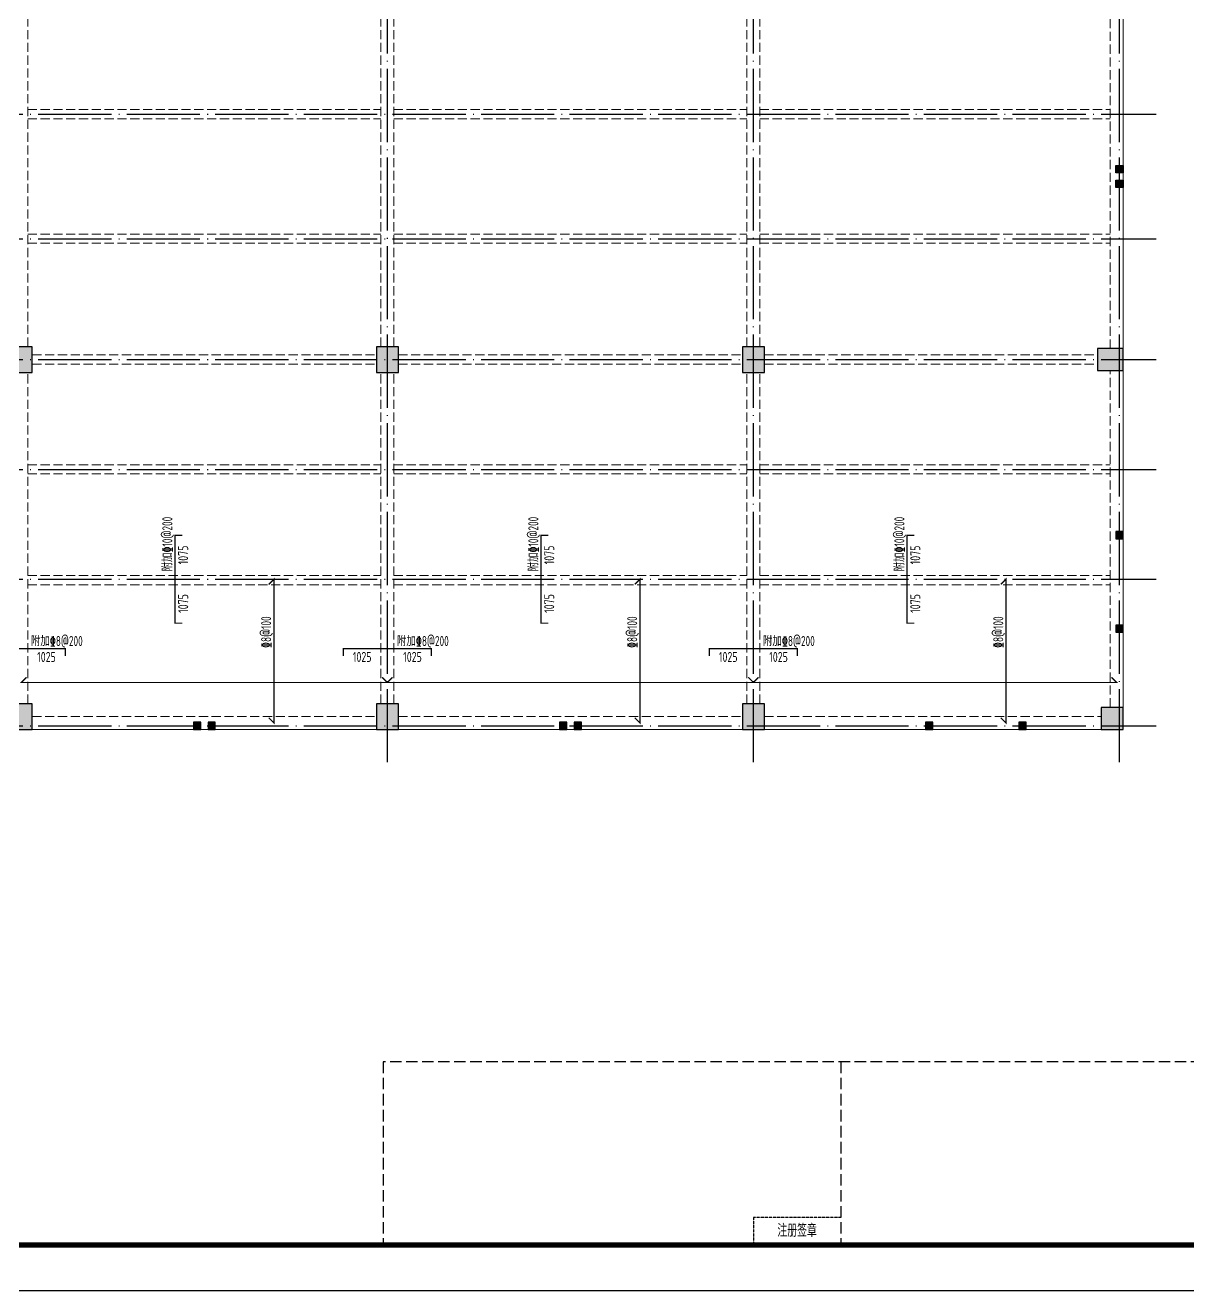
# Model space of a CAD drawing. Extents: x -2331248 to -1198620, y -977263 to -545844.
# Drawn here: x -1780691 to -1748935, y -765858 to -731299 of the extents above; entities that cross this region are included whole.
import ezdxf
from ezdxf.enums import TextEntityAlignment as Align

# ---------------------------------------------------------------- set-up
doc = ezdxf.new("R2010")
doc.units = 0
doc.header["$LTSCALE"] = 1000
doc.header["$MEASUREMENT"] = 0
for name, pattern in [('DASH', [0.35, 0.25, -0.1]), ('DOTE', [2.42, 2, -0.2, 0.02, -0.2]), ('线型3', [500, 300, -200])]:
    doc.linetypes.add(name, pattern=pattern)
doc.layers.get('0').update_dxf_attribs({"linetype": 'CONTINUOUS'})
for name, color, linetype in [('DOTE', 1, 'DOTE'), ('PUB_TITLE', 4, 'CONTINUOUS'), ('t图框', 222, 'CONTINUOUS'), ('构造柱', 6, 'CONTINUOUS'), ('柱涂实', 54, 'CONTINUOUS')]:
    doc.layers.add(name, color=color, linetype=linetype)
for name, color, linetype, lineweight in [('S_Beam', 4, 'CONTINUOUS', 18), ('S_BeamDash', 134, '线型3', 18), ('S_Cl', 2, 'CONTINUOUS', 9), ('S_SlabDownBar', 14, 'CONTINUOUS', 35), ('S_SlabDownBarText', 7, 'CONTINUOUS', 25), ('S_SlabUpBar', 1, 'CONTINUOUS', 35), ('S_SlabUpBarDim', 84, 'CONTINUOUS', 25), ('S_SlabUpBarText', 7, 'CONTINUOUS', 25)]:
    doc.layers.add(name, color=color, linetype=linetype, lineweight=lineweight)
doc.styles.add('PkpmHz', font='Pkpmeng', dxfattribs={"width": 0.7, "bigfont": 'hztxt'})
doc.styles.add('TSSD_REIN', font='Tssdeng.shx', dxfattribs={"width": 0.7, "bigfont": 'hztxt.shx'})
doc.styles.add('房间名称', font='SIMPLEX', dxfattribs={"width": 0.7, "bigfont": '0HZTXT'})

# ---------------------------------------------------------------- blocks, each defined once
blk = doc.blocks.new('ASDDA')
at = {"layer": 't图框', "linetype": 'DASH'}
for p, q in [((-295866, 3065618), (-315866, 3065618)), ((-315866, 3065618), (-315866, 3061618)), ((-305866, 3065618), (-305866, 3061618))]:
    blk.add_line(p, q, dxfattribs=at)
at = {"layer": 't图框', "linetype": 'DASH', "ltscale": 0.01}
for p, q in [((-307773, 3062218), (-307773, 3061618)), ((-305866, 3062218), (-307773, 3062218))]:
    blk.add_line(p, q, dxfattribs=at)
at = {"layer": 't图框'}
blk.add_line((-315866, 3061618), (-273366, 3061618), dxfattribs=at)
at = {"style": '房间名称', "width": 0.7}
blk.add_text('注册签章', height=280, dxfattribs=at).set_placement((-307254, 3061794))

msp = doc.modelspace()

# ---------------------------------------------------------------- hatches: boundary and pattern name
at = {"layer": '柱涂实'}
for points in [[(-1780500, -740777.1), (-1780500, -740077.1), (-1781100, -740077.1), (-1781100, -740777.1)], [(-1770500, -740777.1), (-1770500, -740077.1), (-1771100, -740077.1), (-1771100, -740777.1)], [(-1760500, -740777.1), (-1760500, -740077.1), (-1761100, -740077.1), (-1761100, -740777.1)], [(-1750700, -740727.1), (-1750700, -740127.1), (-1751400, -740127.1), (-1751400, -740727.1)], [(-1780500, -750527.1), (-1780500, -749827.1), (-1781100, -749827.1), (-1781100, -750527.1)], [(-1770500, -750527.1), (-1770500, -749827.1), (-1771100, -749827.1), (-1771100, -750527.1)], [(-1760500, -750527.1), (-1760500, -749827.1), (-1761100, -749827.1), (-1761100, -750527.1)], [(-1750700, -750527.1), (-1750700, -749927.1), (-1751300, -749927.1), (-1751300, -750527.1)]]:
    msp.add_hatch(color=256, dxfattribs=at).paths.add_polyline_path(points)

# ---------------------------------------------------------------- linework, layer by layer
at = {"layer": 'DOTE'}
for p, q in [((-1770800, -751427.1), (-1770800, -699427.1)), ((-1760800, -751427.1), (-1760800, -699427.1)), ((-1750800, -751427.1), (-1750800, -699427.1)), ((-1811800, -733727.1), (-1749800, -733727.1)), ((-1811800, -737127.1), (-1749800, -737127.1)), ((-1811800, -740427.1), (-1749800, -740427.1)), ((-1811800, -743427.1), (-1749800, -743427.1)), ((-1811800, -746427.1), (-1749800, -746427.1)), ((-1811800, -750427.1), (-1749800, -750427.1))]:
    msp.add_line(p, q, dxfattribs=at)
at = {"layer": 'PUB_TITLE'}
msp.add_lwpolyline([(-1821659.5, -765858.1), (-1821659.5, -691608.1), (-1716534.5, -691608.1), (-1716534.5, -765858.1)], close=True, dxfattribs=at)
at = {"layer": 'PUB_TITLE', "const_width": 150}
msp.add_lwpolyline([(-1818534.5, -692858.1), (-1717784.5, -692858.1), (-1717784.5, -764608.1), (-1818534.5, -764608.1)], close=True, dxfattribs=at)
at = {"layer": 'S_Beam', "ltscale": 1}
for p, q in [((-1750700, -740127.1), (-1750700, -730727.1)), ((-1750700, -749927.1), (-1750700, -740727.1)), ((-1780500, -750527.1), (-1771100, -750527.1)), ((-1770500, -750527.1), (-1761100, -750527.1)), ((-1760500, -750527.1), (-1751300, -750527.1))]:
    msp.add_line(p, q, dxfattribs=at)
at = {"layer": 'S_BeamDash', "linetype": 'DASH', "ltscale": 1}
for p, q in [((-1780625, -740077.1), (-1780625, -730777.1)), ((-1770975, -740077.1), (-1770975, -730777.1)), ((-1770625, -740077.1), (-1770625, -730777.1)), ((-1760975, -740077.1), (-1760975, -730777.1)), ((-1760625, -740077.1), (-1760625, -730777.1)), ((-1751050, -740127.1), (-1751050, -730727.1)), ((-1780625, -733602.1), (-1770975, -733602.1)), ((-1770625, -733602.1), (-1760975, -733602.1)), ((-1760625, -733602.1), (-1751050, -733602.1)), ((-1780625, -733852.1), (-1770975, -733852.1)), ((-1770625, -733852.1), (-1760975, -733852.1)), ((-1760625, -733852.1), (-1751050, -733852.1)), ((-1780625, -737002.1), (-1770975, -737002.1)), ((-1770625, -737002.1), (-1760975, -737002.1)), ((-1760625, -737002.1), (-1751050, -737002.1)), ((-1780625, -737252.1), (-1770975, -737252.1)), ((-1770625, -737252.1), (-1760975, -737252.1)), ((-1760625, -737252.1), (-1751050, -737252.1)), ((-1780500, -740302.1), (-1771100, -740302.1)), ((-1780500, -740552.1), (-1771100, -740552.1)), ((-1770500, -740302.1), (-1761100, -740302.1)), ((-1770500, -740552.1), (-1761100, -740552.1)), ((-1760500, -740302.1), (-1751400, -740302.1)), ((-1760500, -740552.1), (-1751400, -740552.1)), ((-1780625, -749827.1), (-1780625, -740777.1)), ((-1770975, -749827.1), (-1770975, -740777.1)), ((-1770625, -749827.1), (-1770625, -740777.1)), ((-1760975, -749827.1), (-1760975, -740777.1)), ((-1760625, -749827.1), (-1760625, -740777.1)), ((-1751050, -749927.1), (-1751050, -740727.1)), ((-1780625, -743302.1), (-1770975, -743302.1)), ((-1770625, -743302.1), (-1760975, -743302.1)), ((-1760625, -743302.1), (-1751050, -743302.1)), ((-1780625, -743552.1), (-1770975, -743552.1)), ((-1770625, -743552.1), (-1760975, -743552.1)), ((-1760625, -743552.1), (-1751050, -743552.1)), ((-1780625, -746327.1), (-1770975, -746327.1)), ((-1770625, -746327.1), (-1760975, -746327.1)), ((-1760625, -746327.1), (-1751050, -746327.1)), ((-1780625, -746577.1), (-1770975, -746577.1)), ((-1770625, -746577.1), (-1760975, -746577.1)), ((-1760625, -746577.1), (-1751050, -746577.1)), ((-1780500, -750177.1), (-1771100, -750177.1)), ((-1770500, -750177.1), (-1761100, -750177.1)), ((-1760500, -750177.1), (-1751300, -750177.1))]:
    msp.add_line(p, q, dxfattribs=at)
at = {"layer": 'S_Cl', "ltscale": 1}
for points in [[(-1780500, -740777.1), (-1780500, -740077.1), (-1781100, -740077.1), (-1781100, -740777.1)], [(-1770500, -740777.1), (-1770500, -740077.1), (-1771100, -740077.1), (-1771100, -740777.1)], [(-1760500, -740777.1), (-1760500, -740077.1), (-1761100, -740077.1), (-1761100, -740777.1)], [(-1750700, -740727.1), (-1750700, -740127.1), (-1751400, -740127.1), (-1751400, -740727.1)], [(-1780500, -750527.1), (-1780500, -749827.1), (-1781100, -749827.1), (-1781100, -750527.1)], [(-1770500, -750527.1), (-1770500, -749827.1), (-1771100, -749827.1), (-1771100, -750527.1)], [(-1760500, -750527.1), (-1760500, -749827.1), (-1761100, -749827.1), (-1761100, -750527.1)], [(-1750700, -750527.1), (-1750700, -749927.1), (-1751300, -749927.1), (-1751300, -750527.1)]]:
    msp.add_lwpolyline(points, close=True, dxfattribs=at)
at = {"layer": 'S_SlabDownBar', "ltscale": 1, "const_width": 35}
for points in [[(-1774041.4, -750210.7), (-1773900, -750352.1), (-1773900, -746427.1), (-1774041.4, -746568.5)], [(-1764041.4, -750210.7), (-1763900, -750352.1), (-1763900, -746427.1), (-1764041.4, -746568.5)], [(-1754041.4, -750210.7), (-1753900, -750352.1), (-1753900, -746427.1), (-1754041.5, -746568.5)], [(-1780658.6, -749105.7), (-1780800, -749247.1), (-1770800, -749247.1), (-1770941.4, -749105.7)], [(-1770658.6, -749105.7), (-1770800, -749247.1), (-1760800, -749247.1), (-1760941.4, -749105.7)], [(-1760658.6, -749105.7), (-1760800, -749247.1), (-1750875, -749247.1), (-1751016.4, -749105.7)]]:
    msp.add_lwpolyline(points, dxfattribs=at)
at = {"layer": 'S_SlabUpBar', "ltscale": 1, "const_width": 35}
for points in [[(-1776400, -747627.1), (-1776600, -747627.1), (-1776600, -745227.1), (-1776400, -745227.1)], [(-1766400, -747627.1), (-1766600, -747627.1), (-1766600, -745227.1), (-1766400, -745227.1)], [(-1756400, -747627.1), (-1756600, -747627.1), (-1756600, -745227.1), (-1756400, -745227.1)], [(-1782000, -748527.1), (-1782000, -748327.1), (-1779600, -748327.1), (-1779600, -748527.1)], [(-1772000, -748527.1), (-1772000, -748327.1), (-1769600, -748327.1), (-1769600, -748527.1)], [(-1762000, -748527.1), (-1762000, -748327.1), (-1759600, -748327.1), (-1759600, -748527.1)]]:
    msp.add_lwpolyline(points, dxfattribs=at)
at = {"layer": '构造柱'}
for points in [[(-1750900, -735327.1), (-1750900, -735127.1), (-1750700, -735127.1), (-1750700, -735327.1)], [(-1750900, -735727.1), (-1750900, -735527.1), (-1750700, -735527.1), (-1750700, -735727.1)], [(-1750700, -745127.1), (-1750900, -745127.1), (-1750900, -745327.1), (-1750700, -745327.1)], [(-1750700, -747677.1), (-1750900, -747677.1), (-1750900, -747877.1), (-1750700, -747877.1)], [(-1775900, -750327.1), (-1776100, -750327.1), (-1776100, -750527.1), (-1775900, -750527.1)], [(-1775500, -750327.1), (-1775700, -750327.1), (-1775700, -750527.1), (-1775500, -750527.1)], [(-1765900, -750327.1), (-1766100, -750327.1), (-1766100, -750527.1), (-1765900, -750527.1)], [(-1765500, -750327.1), (-1765700, -750327.1), (-1765700, -750527.1), (-1765500, -750527.1)], [(-1755900, -750327.1), (-1756100, -750327.1), (-1756100, -750527.1), (-1755900, -750527.1)], [(-1753350, -750327.1), (-1753550, -750327.1), (-1753550, -750527.1), (-1753350, -750527.1)]]:
    msp.add_lwpolyline(points, close=True, dxfattribs=at)
for points in [[(-1750900, -735327.1), (-1750700, -735327.1), (-1750900, -735127.1), (-1750700, -735127.1)], [(-1750900, -735727.1), (-1750700, -735727.1), (-1750900, -735527.1), (-1750700, -735527.1)], [(-1750700, -745127.1), (-1750700, -745327.1), (-1750900, -745127.1), (-1750900, -745327.1)], [(-1750700, -747677.1), (-1750700, -747877.1), (-1750900, -747677.1), (-1750900, -747877.1)], [(-1775900, -750327.1), (-1775900, -750527.1), (-1776100, -750327.1), (-1776100, -750527.1)], [(-1775500, -750327.1), (-1775500, -750527.1), (-1775700, -750327.1), (-1775700, -750527.1)], [(-1765900, -750327.1), (-1765900, -750527.1), (-1766100, -750327.1), (-1766100, -750527.1)], [(-1765500, -750327.1), (-1765500, -750527.1), (-1765700, -750327.1), (-1765700, -750527.1)], [(-1755900, -750327.1), (-1755900, -750527.1), (-1756100, -750327.1), (-1756100, -750527.1)], [(-1753350, -750327.1), (-1753350, -750527.1), (-1753550, -750327.1), (-1753550, -750527.1)]]:
    msp.add_solid(points, dxfattribs=at)
at = {"layer": '柱涂实', "linetype": 'Continuous'}
for points in [[(-1780500, -740777.1), (-1780500, -740077.1), (-1781100, -740077.1), (-1781100, -740777.1)], [(-1770500, -740777.1), (-1770500, -740077.1), (-1771100, -740077.1), (-1771100, -740777.1)], [(-1760500, -740777.1), (-1760500, -740077.1), (-1761100, -740077.1), (-1761100, -740777.1)], [(-1750700, -740727.1), (-1750700, -740127.1), (-1751400, -740127.1), (-1751400, -740727.1)], [(-1780500, -750527.1), (-1780500, -749827.1), (-1781100, -749827.1), (-1781100, -750527.1)], [(-1770500, -750527.1), (-1770500, -749827.1), (-1771100, -749827.1), (-1771100, -750527.1)], [(-1760500, -750527.1), (-1760500, -749827.1), (-1761100, -749827.1), (-1761100, -750527.1)], [(-1750700, -750527.1), (-1750700, -749927.1), (-1751300, -749927.1), (-1751300, -750527.1)]]:
    msp.add_lwpolyline(points, close=True, dxfattribs=at)

# ---------------------------------------------------------------- block references
at = {"lineweight": -3, "xscale": 1.250016957928892, "yscale": 1.250016958278138, "zscale": 1.250016957604765}
msp.add_blockref('ASDDA', (-1376072.9, -4591683), dxfattribs=at)

# ---------------------------------------------------------------- texts
at = {"layer": 'S_SlabDownBarText', "style": 'TSSD_REIN', "width": 0.7}
for p in [(-1773974.1, -748305.9), (-1763974.1, -748305.9), (-1753974.1, -748305.9)]:
    msp.add_text('%%1328@100', height=275, rotation=90, dxfattribs=at).set_placement(p)
at = {"layer": 'S_SlabUpBarDim', "style": 'PkpmHz', "width": 0.75}
for p in [(-1776515.9, -745764.6), (-1766515.9, -745764.6), (-1756515.9, -745764.6), (-1776515.9, -747089.6), (-1766515.9, -747089.6), (-1756515.9, -747089.6)]:
    msp.add_text('1075', height=275, rotation=90, dxfattribs=at).set_placement(p, align=Align.TOP_CENTER)
for p in [(-1780112.5, -748411.3), (-1771487.5, -748411.3), (-1770112.5, -748411.3), (-1761487.5, -748411.3), (-1760112.5, -748411.3)]:
    msp.add_text('1025', height=275, dxfattribs=at).set_placement(p, align=Align.TOP_CENTER)
at = {"layer": 'S_SlabUpBarText', "style": 'TSSD_REIN', "width": 0.7}
for p in [(-1776674.1, -746218.4), (-1766674.1, -746218.4), (-1756674.1, -746218.4)]:
    msp.add_text('附加%%13210@200', height=275, rotation=90, dxfattribs=at).set_placement(p)
for p in [(-1780541.3, -748253), (-1770541.3, -748253), (-1760541.3, -748253)]:
    msp.add_text('附加%%1328@200', height=275, dxfattribs=at).set_placement(p)

doc.saveas('drawing.dxf')
